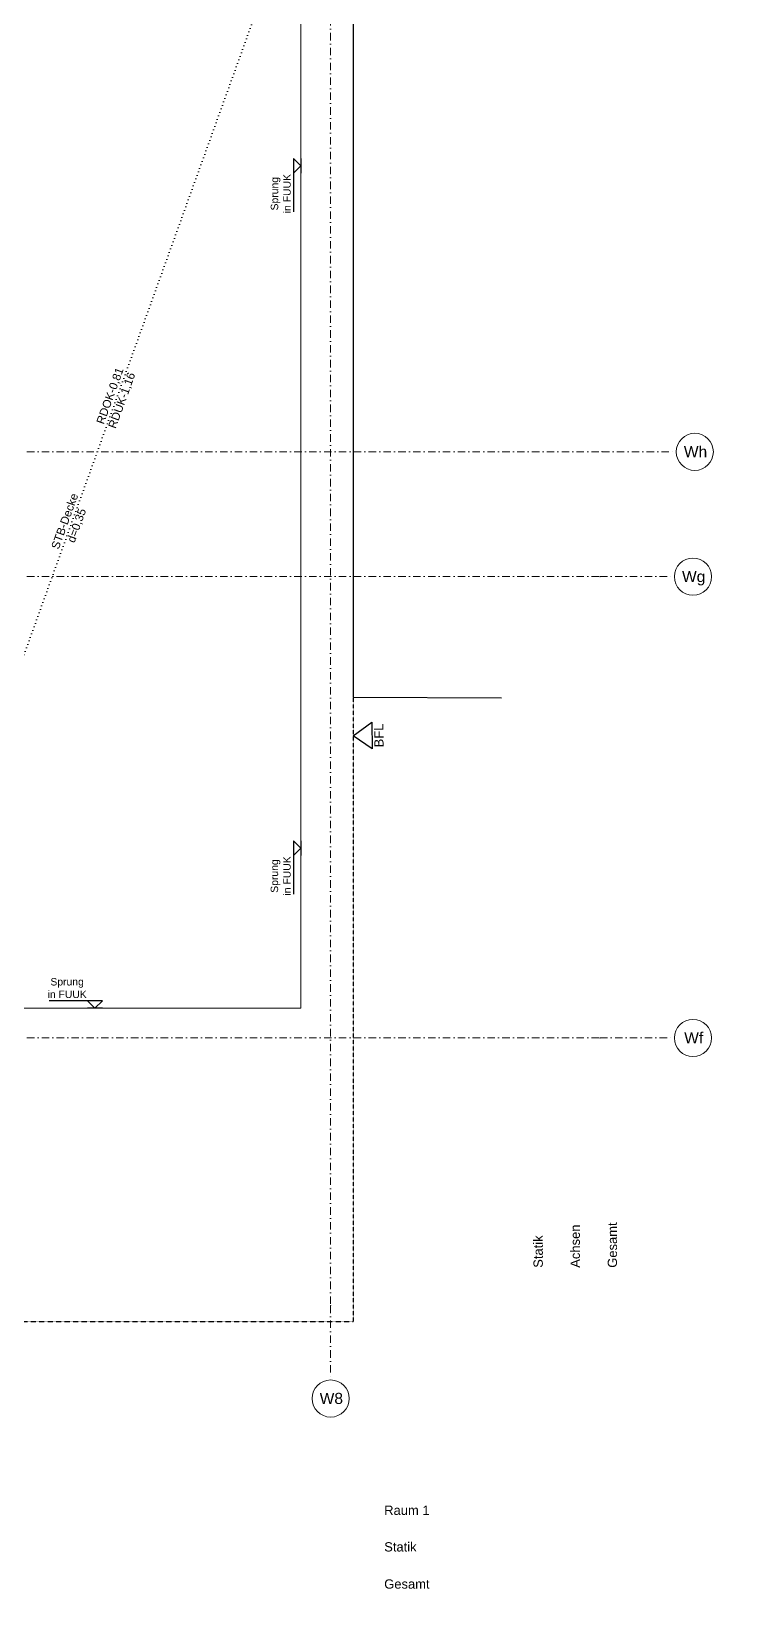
# Model space of a CAD drawing. Header units: millimetres. Extents: x 32522367 to 32638135, y 41424826 to 41540167.
# Drawn here: x 32589052 to 32598570, y 41503635 to 41524979 of the extents above; entities that cross this region are included whole.
import ezdxf
from ezdxf.enums import TextEntityAlignment as Align

# ---------------------------------------------------------------- set-up
doc = ezdxf.new("R2010")
doc.units = ezdxf.units.MM
for name, pattern in [('Punktlinie weit', [0.05, 0, -0.05]), ('Raster', [0.2, 0.1, -0.05, 0, -0.05]), ('Strichlinie weit', [0.2, 0.15, -0.05]), ('Untersicht', [0.1, 0.075, -0.025])]:
    doc.linetypes.add(name, pattern=pattern)
for name, color, linetype in [('000 Achsraster Haupt', 251, 'Continuous'), ('110 Wand Aussen', 251, 'Continuous'), ('120 Wand Innen tragend', 251, 'Continuous'), ('215 DVK darüber', 251, 'Continuous'), ('240 Unterdaemmung', 251, 'Continuous'), ('951 Polierplan Hoehenkote', 251, 'Continuous'), ('955 Polierplan Beschriftung', 251, 'Continuous')]:
    doc.layers.add(name, color=color, linetype=linetype)
for name, color, linetype, lineweight in [('000 Achsraster Haupt_Stift_Nr__1', 251, 'Continuous', 13), ('110 Wand Aussen_Stift_Nr__24', 251, 'Continuous', 13), ('110 Wand Aussen_Stift_Nr__29', 251, 'Continuous', 13), ('110 Wand Aussen_Stift_Nr__7', 251, 'Continuous', 25), ('110 Wand Aussen_Stift_Nr__76', 251, 'Continuous', 13), ('110 Wand Aussen_Stift_Nr__8', 251, 'Continuous', 35), ('120 Wand Innen tragend_Stift_Nr__24', 251, 'Continuous', 13), ('120 Wand Innen tragend_Stift_Nr__4', 251, 'Continuous', 35), ('215 DVK darüber_Stift_Nr__16', 251, 'Continuous', 25), ('240 Unterdaemmung_Stift_Nr__19', 251, 'Continuous', 0), ('680 Grundgrenzen_Stift_Nr__16', 251, 'Continuous', 25), ('681 Fluchtlinien_Stift_Nr__10', 251, 'Continuous', 25), ('940 Einreichplan Bemassung_Stift_Nr__1', 251, 'Continuous', 13), ('951 Polierplan Hoehenkote_Stift_Nr__1', 251, 'Continuous', 13), ('955 Polierplan Beschriftung_Stift_Nr__1', 251, 'Continuous', 13)]:
    doc.layers.add(name, color=color, linetype=linetype, lineweight=lineweight)
doc.styles.add('ERSTELLTER_STIL_1', font='arial.ttf')

# ---------------------------------------------------------------- blocks, each defined once
blk = doc.blocks.new('Decke_8', base_point=(59.58, 55.59))
at = {"layer": '240 Unterdaemmung_Stift_Nr__19', "color": 255, "linetype": 'Continuous', "lineweight": 0, "flags": 128}
blk.add_lwpolyline([(59.58, 55.59), (64.666, 54.097), (68.913, 68.566), (63.828, 70.059)], close=True, dxfattribs=at)
blk = doc.blocks.new('Wand_5', base_point=(63.873, 70.567))
at = {"layer": '110 Wand Aussen_Stift_Nr__24', "linetype": 'Continuous', "lineweight": 13}
for points in [[(63.5, 70.364), (59.14, 55.511), (59.428, 55.426), (63.788, 70.279)], [(59.056, 55.223), (59.343, 55.138), (59.14, 55.511)], [(59.14, 55.511), (59.343, 55.138), (59.428, 55.426)]]:
    blk.add_hatch(color=92, dxfattribs=at).paths.add_polyline_path(points)
at = {"layer": '110 Wand Aussen_Stift_Nr__29', "linetype": 'Continuous', "lineweight": 13}
for points in [[(59.439, 55.11), (63.969, 70.539), (63.852, 70.495), (59.343, 55.138)], [(63.873, 70.567), (63.852, 70.495), (63.969, 70.539)], [(59.315, 55.042), (59.411, 55.014), (59.343, 55.138)], [(59.343, 55.138), (59.411, 55.014), (59.439, 55.11)]]:
    blk.add_hatch(color=6, dxfattribs=at).paths.add_polyline_path(points)
at = {"layer": '110 Wand Aussen_Stift_Nr__7', "color": 7, "linetype": 'Continuous', "lineweight": 25, "flags": 128}
for points in [[(59.411, 55.014), (63.969, 70.539)], [(63.969, 70.539), (63.873, 70.567)], [(59.411, 55.014), (59.315, 55.042)]]:
    blk.add_lwpolyline(points, dxfattribs=at)
at = {"layer": '110 Wand Aussen_Stift_Nr__8', "color": 7, "linetype": 'Continuous', "lineweight": 35}
for p, q in [((63.788, 70.279), (63.852, 70.495)), ((63.852, 70.495), (63.873, 70.567)), ((59.428, 55.426), (63.788, 70.279)), ((63.5, 70.364), (63.788, 70.279)), ((59.343, 55.138), (59.428, 55.426)), ((59.056, 55.223), (59.343, 55.138))]:
    blk.add_line(p, q, dxfattribs=at)
at = {"layer": '110 Wand Aussen_Stift_Nr__8', "color": 7, "linetype": 'Continuous', "lineweight": 35, "flags": 128}
blk.add_lwpolyline([(63.5, 70.364), (59.14, 55.511)], dxfattribs=at)
blk = doc.blocks.new('Wand_145', base_point=(70.376, 71.055))
at = {"layer": '120 Wand Innen tragend_Stift_Nr__24', "linetype": 'Continuous', "lineweight": 13}
blk.add_hatch(color=92, dxfattribs=at).paths.add_polyline_path([(70.376, 71.055), (48.449, 77.492), (48.378, 77.252), (70.306, 70.815)])
at = {"layer": '120 Wand Innen tragend_Stift_Nr__4', "color": 7, "linetype": 'Continuous', "lineweight": 35, "flags": 128}
for points in [[(70.376, 71.055), (48.449, 77.492)], [(48.378, 77.252), (64.162, 72.619)], [(64.45, 72.534), (70.306, 70.815)], [(70.306, 70.815), (70.376, 71.055)]]:
    blk.add_lwpolyline(points, dxfattribs=at)
blk = doc.blocks.new('Wand_247', base_point=(63.825, 70.581))
at = {"layer": '110 Wand Aussen_Stift_Nr__76', "color": 8, "linetype": 'Untersicht', "lineweight": 13, "flags": 128}
for points in [[(63.5, 70.364), (61.267, 62.755)], [(61.507, 62.684), (63.74, 70.293)], [(63.74, 70.293), (63.5, 70.364)], [(61.21, 62.563), (59.14, 55.511)], [(59.38, 55.44), (61.45, 62.493)], [(59.14, 55.511), (59.38, 55.44)]]:
    blk.add_lwpolyline(points, dxfattribs=at)
blk = doc.blocks.new('Linie_1', base_point=(48.515, 77.718))
at = {"layer": '951 Polierplan Hoehenkote', "linetype": 'Continuous', "lineweight": 0, "true_color": 0x000000}
for points in [[(48.515, 77.718), (48.584, 77.646), (48.612, 77.742)], [(70.442, 71.281), (70.373, 71.354), (70.345, 71.258)]]:
    blk.add_hatch(color=18, dxfattribs=at).paths.add_polyline_path(points)
at = {"layer": '951 Polierplan Hoehenkote_Stift_Nr__1', "color": 7, "linetype": 'Continuous', "lineweight": 13}
for p, q in [((48.515, 77.718), (48.612, 77.742)), ((48.515, 77.718), (48.584, 77.646)), ((48.612, 77.742), (48.584, 77.646)), ((48.598, 77.694), (70.359, 71.306)), ((70.345, 71.258), (70.373, 71.354)), ((70.442, 71.281), (70.373, 71.354)), ((70.442, 71.281), (70.345, 71.258))]:
    blk.add_line(p, q, dxfattribs=at)
blk = doc.blocks.new('Höhenbemaßung_104', base_point=(67.86, 64.978))
at = {"layer": '215 DVK darüber_Stift_Nr__16', "color": 5, "linetype": 'Continuous', "lineweight": 25}
for p, q in [((67.792, 65.102), (67.736, 64.91)), ((67.86, 64.978), (67.792, 65.102)), ((67.736, 64.91), (67.59, 64.413)), ((67.736, 64.91), (67.86, 64.978)), ((67.888, 65.074), (67.832, 64.882))]:
    blk.add_line(p, q, dxfattribs=at)
at = {"layer": '215 DVK darüber_Stift_Nr__16', "color": 5, "lineweight": 25, "char_height": 0.1, "attachment_point": 7, "rotation": 73.6401, "style": 'ERSTELLTER_STIL_1'}
for s, insert in [('\\A1;{\\pql;\\fArial|b0|i0|c0|p0;\\W1.000000;Sprung}', (67.426, 64.48)), ('\\A1;{\\pql;\\fArial|b0|i0|c0|p0;\\W1.000000;in FUUK}', (67.549, 64.404))]:
    blk.add_mtext(s, dxfattribs=dict(at, insert=insert))
blk = doc.blocks.new('Höhenbemaßung_105', base_point=(65.273, 56.165))
at = {"layer": '215 DVK darüber_Stift_Nr__16', "color": 5, "linetype": 'Continuous', "lineweight": 25}
for p, q in [((65.205, 56.289), (65.149, 56.097)), ((65.149, 56.097), (65.273, 56.165)), ((65.273, 56.165), (65.205, 56.289)), ((65.301, 56.261), (65.244, 56.069)), ((65.149, 56.097), (65.003, 55.6))]:
    blk.add_line(p, q, dxfattribs=at)
at = {"layer": '215 DVK darüber_Stift_Nr__16', "color": 5, "lineweight": 25, "char_height": 0.1, "attachment_point": 7, "rotation": 73.6401, "style": 'ERSTELLTER_STIL_1'}
for s, insert in [('\\A1;{\\pql;\\fArial|b0|i0|c0|p0;\\W1.000000;Sprung}', (64.838, 55.667)), ('\\A1;{\\pql;\\fArial|b0|i0|c0|p0;\\W1.000000;in FUUK}', (64.962, 55.591))]:
    blk.add_mtext(s, dxfattribs=dict(at, insert=insert))
blk = doc.blocks.new('Höhenbemaßung_106', base_point=(62.003, 54.879))
at = {"layer": '215 DVK darüber_Stift_Nr__16', "color": 5, "linetype": 'Continuous', "lineweight": 25}
for p, q in [((61.935, 55.003), (61.438, 55.149)), ((62.099, 54.85), (61.907, 54.907)), ((62.127, 54.946), (61.935, 55.003)), ((61.935, 55.003), (62.003, 54.879)), ((62.003, 54.879), (62.127, 54.946))]:
    blk.add_line(p, q, dxfattribs=at)
at = {"layer": '215 DVK darüber_Stift_Nr__16', "color": 5, "lineweight": 25, "char_height": 0.1, "attachment_point": 7, "rotation": 343.6401, "style": 'ERSTELLTER_STIL_1'}
for s, insert in [('\\A1;{\\pql;\\fArial|b0|i0|c0|p0;\\W1.000000;in FUUK}', (61.429, 55.189)), ('\\A1;{\\pql;\\fArial|b0|i0|c0|p0;\\W1.000000;Sprung}', (61.505, 55.313))]:
    blk.add_mtext(s, dxfattribs=dict(at, insert=insert))
blk = doc.blocks.new('Etikett_24', base_point=(69.534, 68.905))
at = {"layer": '955 Polierplan Beschriftung_Stift_Nr__1', "color": 7, "linetype": 'Punktlinie weit', "lineweight": 13}
blk.add_line((59.435, 55.628), (68.913, 68.566), dxfattribs=at)
at = {"layer": '955 Polierplan Beschriftung_Stift_Nr__1', "color": 7, "lineweight": 13, "char_height": 0.11, "rotation": 53.7751, "line_spacing_factor": 0.929581, "style": 'ERSTELLTER_STIL_1'}
for s, insert, attachment_point in [('\\A1;{\\pql;\\fArial|b0|i0|c0|p0;\\W1.000000;RDOK\\fArial|b0|i0|c0|p0;\\W1.000000;\\fArial|b0|i0|c0|p0;\\W1.000000;-0,81\\fArial|b0|i0|c0|p0;\\W1.000000;\\A1{\\H.66x;\\S^  ;}\\fArial|b0|i0|c0|p0;\\W1.000000;\\fArial|b0|i0|c0|p0;\\W1.000000;\\P\\pql;\\fArial|b0|i0|c0|p0;\\W1.000000;RDUK\\fArial|b0|i0|c0|p0;\\W1.000000;\\fArial|b0|i0|c0|p0;\\W1.000000;-1,16\\fArial|b0|i0|c0|p0;\\W1.000000;\\A1{\\H.66x;\\S^  ;}\\fArial|b0|i0|c0|p0;\\W1.000000;\\fArial|b0|i0|c0|p0;\\W1.000000;}', (64.366, 62.352), 4), ('\\A1;{\\pqc;\\fArial|b0|i0|c0|p0;\\W1.000000;\\fArial|b0|i0|c0|p0;\\W1.000000;\\fArial|b0|i0|c0|p0;\\W1.000000;STB-Decke\\fArial|b0|i0|c0|p0;\\W1.000000;\\A1{\\H.66x;\\S^  ;}\\fArial|b0|i0|c0|p0;\\W1.000000;\\fArial|b0|i0|c0|p0;\\W1.000000;\\P\\pqc;\\fArial|b0|i0|c0|p0;\\W1.000000;d=\\fArial|b0|i0|c0|p0;\\W1.000000;\\fArial|b0|i0|c0|p0;\\W1.000000;0,35\\fArial|b0|i0|c0|p0;\\W1.000000;\\A1{\\H.66x;\\S^  ;}\\fArial|b0|i0|c0|p0;\\W1.000000;\\fArial|b0|i0|c0|p0;\\W1.000000;}', (63.549, 61.236), 5)]:
    blk.add_mtext(s, dxfattribs=dict(at, insert=insert, attachment_point=attachment_point))
blk = doc.blocks.new('Standard-Rastermarker_2')
at = {"layer": '000 Achsraster Haupt_Stift_Nr__1', "color": 7, "linetype": 'Raster', "lineweight": 13}
for p, q in [((1, 0), (27.537, 0)), ((27.537, 0), (28.537, 0))]:
    blk.add_line(p, q, dxfattribs=at)
at = {"layer": '000 Achsraster Haupt_Stift_Nr__1', "color": 7, "linetype": 'Continuous', "lineweight": 13}
blk.add_circle((28.787, 0), 0.25, dxfattribs=at)
at = {"layer": '000 Achsraster Haupt_Stift_Nr__1', "color": 7, "linetype": 'Raster', "lineweight": 13}
blk.add_point((27.537, 0), dxfattribs=at)
blk.add_point((27.537, 0), dxfattribs=at)
at = {"layer": '000 Achsraster Haupt_Stift_Nr__1', "color": 7, "lineweight": 13, "style": 'ERSTELLTER_STIL_1'}
for tag, p in [('AC_MarkerText_1_0', (-0.359, -0.034)), ('AC_MarkerText_1_1', (28.678, -0.034))]:
    blk.add_attdef(tag, text='', height=0.15, rotation=90, dxfattribs=at).set_placement(p, align=Align.TOP_CENTER)
blk = doc.blocks.new('Standard-Rastermarker_6')
at = {"layer": '000 Achsraster Haupt_Stift_Nr__1', "color": 7, "linetype": 'Raster', "lineweight": 13}
for p, q in [((1, 0), (57.546, 0)), ((57.546, 0), (57.546, 0)), ((57.546, 0), (58.546, 0))]:
    blk.add_line(p, q, dxfattribs=at)
at = {"layer": '000 Achsraster Haupt_Stift_Nr__1', "color": 7, "linetype": 'Continuous', "lineweight": 13}
blk.add_circle((58.796, 0), 0.25, dxfattribs=at)
at = {"layer": '000 Achsraster Haupt_Stift_Nr__1', "color": 7, "linetype": 'Raster', "lineweight": 13}
blk.add_point((57.546, 0), dxfattribs=at)
at = {"layer": '000 Achsraster Haupt_Stift_Nr__1', "color": 7, "lineweight": 13, "style": 'ERSTELLTER_STIL_1'}
for tag, p in [('AC_MarkerText_1_0', (-0.25, 0.075)), ('AC_MarkerText_1_1', (58.796, 0.075))]:
    blk.add_attdef(tag, text='', height=0.15, dxfattribs=at).set_placement(p, align=Align.TOP_CENTER)
blk = doc.blocks.new('Standard-Rastermarker_7')
at = {"layer": '000 Achsraster Haupt_Stift_Nr__1', "color": 7, "linetype": 'Raster', "lineweight": 13}
for p, q in [((1, 0), (57.546, 0)), ((57.546, 0), (57.546, 0)), ((57.546, 0), (58.546, 0))]:
    blk.add_line(p, q, dxfattribs=at)
at = {"layer": '000 Achsraster Haupt_Stift_Nr__1', "color": 7, "linetype": 'Continuous', "lineweight": 13}
blk.add_circle((58.796, 0), 0.25, dxfattribs=at)
at = {"layer": '000 Achsraster Haupt_Stift_Nr__1', "color": 7, "linetype": 'Raster', "lineweight": 13}
blk.add_point((57.546, 0), dxfattribs=at)
at = {"layer": '000 Achsraster Haupt_Stift_Nr__1', "color": 7, "lineweight": 13, "style": 'ERSTELLTER_STIL_1'}
for tag, p in [('AC_MarkerText_1_0', (-0.25, 0.075)), ('AC_MarkerText_1_1', (58.796, 0.075))]:
    blk.add_attdef(tag, text='', height=0.15, dxfattribs=at).set_placement(p, align=Align.TOP_CENTER)
blk = doc.blocks.new('Standard-Rastermarker_8')
at = {"layer": '000 Achsraster Haupt_Stift_Nr__1', "color": 7, "linetype": 'Raster', "lineweight": 13}
for p, q in [((1, 0), (57.571, 0)), ((57.571, 0), (57.571, 0)), ((57.571, 0), (58.571, 0))]:
    blk.add_line(p, q, dxfattribs=at)
at = {"layer": '000 Achsraster Haupt_Stift_Nr__1', "color": 7, "linetype": 'Continuous', "lineweight": 13}
blk.add_circle((58.821, 0), 0.25, dxfattribs=at)
at = {"layer": '000 Achsraster Haupt_Stift_Nr__1', "color": 7, "linetype": 'Raster', "lineweight": 13}
blk.add_point((57.571, 0), dxfattribs=at)
at = {"layer": '000 Achsraster Haupt_Stift_Nr__1', "color": 7, "lineweight": 13, "style": 'ERSTELLTER_STIL_1'}
for tag, p in [('AC_MarkerText_1_0', (-0.25, 0.075)), ('AC_MarkerText_1_1', (58.821, 0.075))]:
    blk.add_attdef(tag, text='', height=0.15, dxfattribs=at).set_placement(p, align=Align.TOP_CENTER)

msp = doc.modelspace()

# ---------------------------------------------------------------- linework, layer by layer
at = {"layer": '680 Grundgrenzen_Stift_Nr__16', "color": 5, "linetype": 'Continuous', "lineweight": 25}
for p, q in [((32593380.804, 41530613.674), (32593380.877, 41516023.044)), ((32593380.804, 41530613.674), (32593380.877, 41516023.044)), ((32593380.877, 41516023.044), (32595380.878, 41516013.685)), ((32593380.877, 41516023.044), (32595380.878, 41516013.685))]:
    msp.add_line(p, q, dxfattribs=at)
at = {"layer": '681 Fluchtlinien_Stift_Nr__10', "color": 1, "linetype": 'Continuous', "lineweight": 25}
for p, q in [((32593380.88, 41515501.647), (32593635.31, 41515683.493)), ((32593635.31, 41515683.493), (32593638.829, 41515324.828)), ((32593638.829, 41515324.828), (32593380.88, 41515501.647))]:
    msp.add_line(p, q, dxfattribs=at)
at = {"layer": '681 Fluchtlinien_Stift_Nr__10', "color": 1, "linetype": 'Strichlinie weit', "lineweight": 25}
msp.add_lwpolyline([(32545868.865, 41441712.417), (32545868.431, 41527613.435), (32593380.819, 41527613.674), (32593380.92, 41507613.674), (32565868.532, 41507613.536), (32565868.764, 41461712.518), (32607781.152, 41461712.73), (32607781.069, 41478013.747), (32627781.069, 41478013.848), (32627781.253, 41441712.831)], close=True, dxfattribs=at)
msp.add_lwpolyline([(32587378.435, 41527613.644), (32593380.819, 41527613.674), (32593380.92, 41507613.674), (32587378.534, 41507613.644)], dxfattribs=at)

# ---------------------------------------------------------------- block references
at = {"layer": '000 Achsraster Haupt', "color": 7, "linetype": 'Continuous', "lineweight": 18}
ref = msp.add_blockref('Standard-Rastermarker_2', (32593078.393, 41535366.768), dxfattribs=dict(at, xscale=1000, yscale=1000, zscale=1000, rotation=270.0002954042531))
ref.add_attrib('AC_MarkerText_1_1', 'W8', dxfattribs={"layer": '000 Achsraster Haupt_Stift_Nr__1', "color": 7, "lineweight": 13, "height": 150, "rotation": 0.0002954, "style": 'ERSTELLTER_STIL_1'}).set_placement((32593088.198, 41506656.143), align=Align.TOP_CENTER)
ref = msp.add_blockref('Standard-Rastermarker_8', (32539163.247, 41519323.401), dxfattribs=dict(at, xscale=1000, yscale=1000, zscale=1000, rotation=0.0002954042531608))
ref.add_attrib('AC_MarkerText_1_1', 'Wh', dxfattribs={"layer": '000 Achsraster Haupt_Stift_Nr__1', "color": 7, "lineweight": 13, "height": 150, "rotation": 0.0002954, "style": 'ERSTELLTER_STIL_1'}).set_placement((32597994.189, 41519400.089), align=Align.TOP_CENTER)
ref = msp.add_blockref('Standard-Rastermarker_7', (32539163.255, 41517643.407), dxfattribs=dict(at, xscale=1000, yscale=1000, zscale=1000, rotation=0.0002954042531608))
ref.add_attrib('AC_MarkerText_1_1', 'Wg', dxfattribs={"layer": '000 Achsraster Haupt_Stift_Nr__1', "color": 7, "lineweight": 13, "height": 150, "rotation": 0.0002954, "style": 'ERSTELLTER_STIL_1'}).set_placement((32597969.161, 41517720.095), align=Align.TOP_CENTER)
ref = msp.add_blockref('Standard-Rastermarker_6', (32539163.286, 41511433.406), dxfattribs=dict(at, xscale=1000, yscale=1000, zscale=1000, rotation=0.0002954042531608))
ref.add_attrib('AC_MarkerText_1_1', 'Wf', dxfattribs={"layer": '000 Achsraster Haupt_Stift_Nr__1', "color": 7, "lineweight": 13, "height": 150, "rotation": 0.0002954, "style": 'ERSTELLTER_STIL_1'}).set_placement((32597969.193, 41511510.094), align=Align.TOP_CENTER)
at = {"layer": '110 Wand Aussen', "color": 7, "lineweight": 35, "xscale": 1000, "yscale": 1000, "zscale": 1000, "rotation": 16.36019999999994}
for name, p in [('Wand_5', (32587278.434, 41527413.654)), ('Wand_247', (32587228.458, 41527413.655))]:
    msp.add_blockref(name, p, dxfattribs=at)
at = {"layer": '120 Wand Innen tragend', "color": 7, "lineweight": 35, "xscale": 1000, "yscale": 1000, "zscale": 1000, "rotation": 16.36019999999994}
msp.add_blockref('Wand_145', (32593380.808, 41529713.675), dxfattribs=at)
at = {"layer": '215 DVK darüber', "color": 5, "lineweight": 25, "xscale": 1000, "yscale": 1000, "zscale": 1000, "rotation": 16.36019999999994}
for name, p in [('Höhenbemaßung_104', (32592678.497, 41523173.5)), ('Höhenbemaßung_105', (32592678.405, 41513988.709)), ('Höhenbemaßung_106', (32589903.693, 41511833.693))]:
    msp.add_blockref(name, p, dxfattribs=at)
at = {"layer": '240 Unterdaemmung', "color": 255, "linetype": 'Continuous', "lineweight": 0, "xscale": 1000, "yscale": 1000, "zscale": 1000, "rotation": 16.36019999999994}
msp.add_blockref('Decke_8', (32587378.513, 41511833.635), dxfattribs=at)
at = {"layer": '951 Polierplan Hoehenkote', "color": 7, "linetype": 'Continuous', "lineweight": 13, "xscale": 1000, "yscale": 1000, "zscale": 1000, "rotation": 16.36019999999994}
msp.add_blockref('Linie_1', (32570528.416, 41529949.595), dxfattribs=at)
at = {"layer": '955 Polierplan Beschriftung', "color": 7, "linetype": 'Continuous', "lineweight": 13, "xscale": 1000, "yscale": 1000, "zscale": 1000, "rotation": 16.36019999999994}
msp.add_blockref('Etikett_24', (32593178.433, 41527413.671), dxfattribs=at)

# ---------------------------------------------------------------- texts
at = {"layer": '681 Fluchtlinien_Stift_Nr__10', "color": 1, "linetype": 'Continuous', "lineweight": 25, "insert": (32593665.64, 41515504.441), "char_height": 125, "attachment_point": 2, "rotation": 90.5622027, "style": 'ERSTELLTER_STIL_1'}
msp.add_mtext('\\A1;{\\pqc;\\fArial|b0|i0|c0|p0;\\W1.000000;BFL}', dxfattribs=at)
at = {"layer": '940 Einreichplan Bemassung_Stift_Nr__1', "color": 7, "linetype": 'Continuous', "lineweight": 13, "char_height": 125, "attachment_point": 4, "style": 'ERSTELLTER_STIL_1'}
for s, insert, rotation in [('\\A1;{\\pql;\\fArial|b0|i0|c0|p0;\\W1.000000;Gesamt}', (32596874.82, 41508339.86), 90.0002901), ('\\A1;{\\pql;\\fArial|b0|i0|c0|p0;\\W1.000000;Statik}', (32595874.82, 41508339.855), 90.0002901), ('\\A1;{\\pql;\\fArial|b0|i0|c0|p0;\\W1.000000;Achsen}', (32596374.778, 41508339.858), 90.0002901), ('\\A1;{\\pql;\\fArial|b0|i0|c0|p0;\\W1.000000;Raum 1}', (32593800.229, 41505074.661), 0.0002901), ('\\A1;{\\pql;\\fArial|b0|i0|c0|p0;\\W1.000000;Statik}', (32593800.232, 41504582.239), 0.0002901), ('\\A1;{\\pql;\\fArial|b0|i0|c0|p0;\\W1.000000;Gesamt}', (32593800.234, 41504082.239), 0.0002901)]:
    msp.add_mtext(s, dxfattribs=dict(at, insert=insert, rotation=rotation))

doc.saveas('drawing.dxf')
